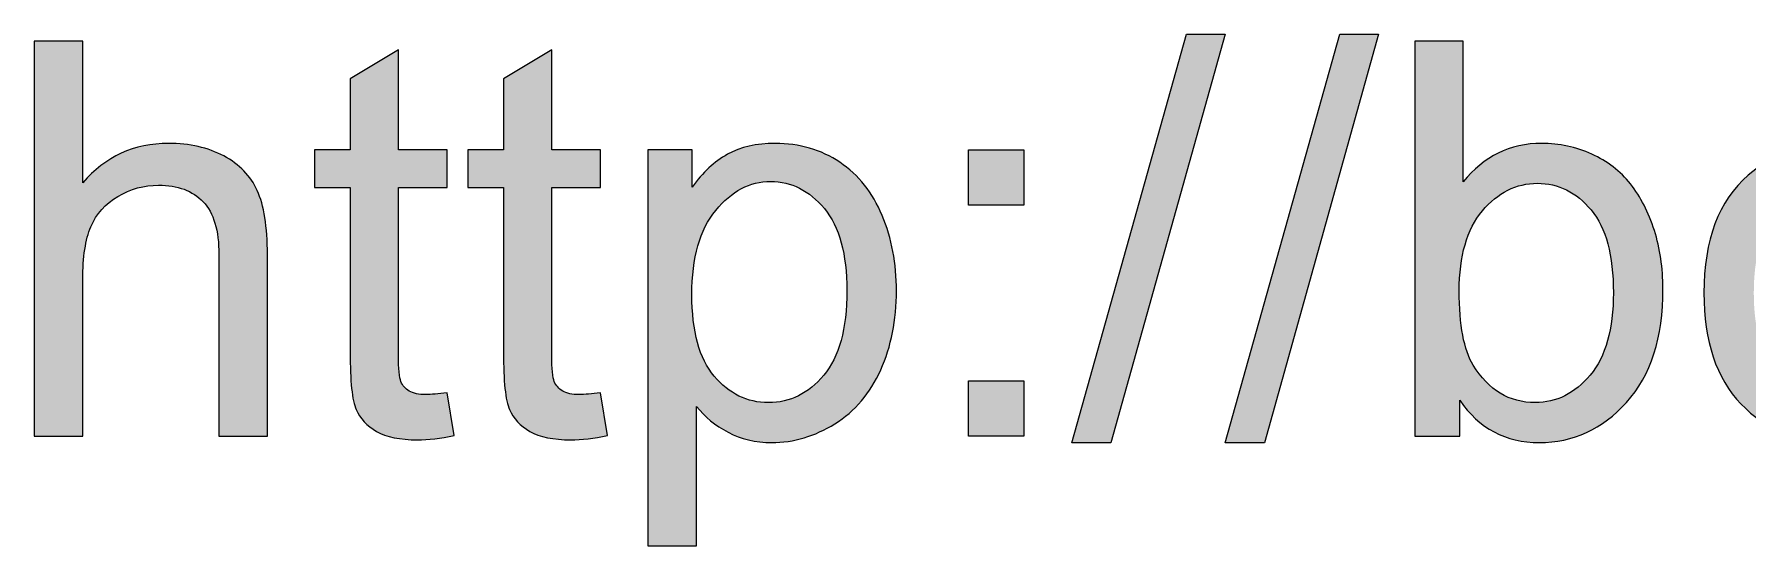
# Model space of a CAD drawing. Header units: inches. Extents: x 0.2 to 13, y -17.3 to -0.1.
# Drawn here: x 0.318 to 0.835, y -0.999 to -0.844 of the extents above; entities that cross this region are included whole.
import ezdxf

# ---------------------------------------------------------------- set-up
doc = ezdxf.new("R2010")
doc.units = ezdxf.units.IN
doc.header["$MEASUREMENT"] = 0
doc.layers.add('Layer 1', color=7, linetype='Continuous')

# ---------------------------------------------------------------- blocks, each defined once
blk = doc.blocks.new('block 5')
at = {"layer": 'Layer 1', "true_color": 0xffffff}
h = blk.add_hatch(color=7, dxfattribs=at)
h.dxf.hatch_style = 2
edge = h.paths.add_edge_path()
edge.add_spline(control_points=[(0.31764, -0.96581), (0.31764, -0.96581), (0.31764, -0.84651), (0.31764, -0.84651), (0.31764, -0.84651), (0.33229, -0.84651), (0.33229, -0.84651), (0.33229, -0.84651), (0.33229, -0.88932), (0.33229, -0.88932), (0.33912, -0.8814), (0.34775, -0.87743), (0.35817, -0.87743), (0.36457, -0.87743), (0.37013, -0.8787), (0.37485, -0.88122), (0.37957, -0.88374), (0.38295, -0.88723), (0.38498, -0.89168), (0.38702, -0.89612), (0.38803, -0.90258), (0.38803, -0.91104), (0.38803, -0.91104), (0.38803, -0.96581), (0.38803, -0.96581), (0.38803, -0.96581), (0.37339, -0.96581), (0.37339, -0.96581), (0.37339, -0.96581), (0.37339, -0.91104), (0.37339, -0.91104), (0.37339, -0.90372), (0.3718, -0.89839), (0.36863, -0.89505), (0.36545, -0.89172), (0.36096, -0.89005), (0.35516, -0.89005), (0.35082, -0.89005), (0.34673, -0.89117), (0.34291, -0.89343), (0.33908, -0.89568), (0.33636, -0.89873), (0.33473, -0.90258), (0.3331, -0.90643), (0.33229, -0.91175), (0.33229, -0.91853), (0.33229, -0.91853), (0.33229, -0.96581), (0.33229, -0.96581), (0.33229, -0.96581), (0.31764, -0.96581), (0.31764, -0.96581)], knot_values=[0, 0, 0, 0, 1, 1, 1, 2, 2, 2, 3, 3, 3, 4, 4, 4, 5, 5, 5, 6, 6, 6, 7, 7, 7, 8, 8, 8, 9, 9, 9, 10, 10, 10, 11, 11, 11, 12, 12, 12, 13, 13, 13, 14, 14, 14, 15, 15, 15, 16, 16, 16, 17, 17, 17, 17], degree=3, periodic=1)
h = blk.add_hatch(color=7, dxfattribs=at)
h.dxf.hatch_style = 2
h.paths.add_polyline_path([(0.63095, -0.96785), (0.66554, -0.84448), (0.67726, -0.84448), (0.64275, -0.96785)])
h = blk.add_hatch(color=7, dxfattribs=at)
h.dxf.hatch_style = 2
h.paths.add_polyline_path([(0.67726, -0.96785), (0.71185, -0.84448), (0.72356, -0.84448), (0.68906, -0.96785)])
h = blk.add_hatch(color=7, dxfattribs=at)
h.dxf.hatch_style = 2
edge = h.paths.add_edge_path()
edge.add_spline(control_points=[(0.74806, -0.96581), (0.74806, -0.96581), (0.73447, -0.96581), (0.73447, -0.96581), (0.73447, -0.96581), (0.73447, -0.84651), (0.73447, -0.84651), (0.73447, -0.84651), (0.74912, -0.84651), (0.74912, -0.84651), (0.74912, -0.84651), (0.74912, -0.88907), (0.74912, -0.88907), (0.7553, -0.88131), (0.7632, -0.87743), (0.7728, -0.87743), (0.77812, -0.87743), (0.78315, -0.87851), (0.7879, -0.88065), (0.79264, -0.88279), (0.79655, -0.8858), (0.79961, -0.88968), (0.80268, -0.89356), (0.80508, -0.89824), (0.80682, -0.90372), (0.80855, -0.9092), (0.80942, -0.91506), (0.80942, -0.9213), (0.80942, -0.93611), (0.80576, -0.94756), (0.79843, -0.95564), (0.79111, -0.96372), (0.78232, -0.96777), (0.77207, -0.96777), (0.76187, -0.96777), (0.75387, -0.96351), (0.74806, -0.95499), (0.74806, -0.95499), (0.74806, -0.96581), (0.74806, -0.96581)], knot_values=[0, 0, 0, 0, 1, 1, 1, 2, 2, 2, 3, 3, 3, 4, 4, 4, 5, 5, 5, 6, 6, 6, 7, 7, 7, 8, 8, 8, 9, 9, 9, 10, 10, 10, 11, 11, 11, 12, 12, 12, 13, 13, 13, 13], degree=3, periodic=1)
edge = h.paths.add_edge_path()
edge.add_spline(control_points=[(0.7479, -0.92195), (0.7479, -0.93231), (0.74931, -0.9398), (0.75213, -0.94441), (0.75674, -0.95195), (0.76298, -0.95572), (0.77085, -0.95572), (0.77725, -0.95572), (0.78278, -0.95294), (0.78745, -0.94738), (0.79211, -0.94182), (0.79445, -0.93353), (0.79445, -0.92252), (0.79445, -0.91123), (0.79221, -0.90291), (0.78773, -0.89754), (0.78326, -0.89216), (0.77785, -0.88948), (0.7715, -0.88948), (0.7651, -0.88948), (0.75956, -0.89226), (0.7549, -0.89782), (0.75023, -0.90338), (0.7479, -0.91142), (0.7479, -0.92195)], knot_values=[0, 0, 0, 0, 1, 1, 1, 2, 2, 2, 3, 3, 3, 4, 4, 4, 5, 5, 5, 6, 6, 6, 7, 7, 7, 8, 8, 8, 8], degree=3, periodic=1)
h = blk.add_hatch(color=7, dxfattribs=at)
h.dxf.hatch_style = 2
edge = h.paths.add_edge_path()
edge.add_spline(control_points=[(0.44231, -0.95271), (0.44231, -0.95271), (0.44443, -0.96565), (0.44443, -0.96565), (0.44031, -0.96652), (0.43662, -0.96695), (0.43336, -0.96695), (0.42805, -0.96695), (0.42392, -0.96611), (0.42099, -0.96443), (0.41806, -0.96275), (0.416, -0.96054), (0.41481, -0.9578), (0.41361, -0.95506), (0.41302, -0.94929), (0.41302, -0.9405), (0.41302, -0.9405), (0.41302, -0.89078), (0.41302, -0.89078), (0.41302, -0.89078), (0.40228, -0.89078), (0.40228, -0.89078), (0.40228, -0.89078), (0.40228, -0.87939), (0.40228, -0.87939), (0.40228, -0.87939), (0.41302, -0.87939), (0.41302, -0.87939), (0.41302, -0.87939), (0.41302, -0.85798), (0.41302, -0.85798), (0.41302, -0.85798), (0.42759, -0.8492), (0.42759, -0.8492), (0.42759, -0.8492), (0.42759, -0.87939), (0.42759, -0.87939), (0.42759, -0.87939), (0.44231, -0.87939), (0.44231, -0.87939), (0.44231, -0.87939), (0.44231, -0.89078), (0.44231, -0.89078), (0.44231, -0.89078), (0.42759, -0.89078), (0.42759, -0.89078), (0.42759, -0.89078), (0.42759, -0.94132), (0.42759, -0.94132), (0.42759, -0.9455), (0.42784, -0.94818), (0.42836, -0.94937), (0.42887, -0.95057), (0.42971, -0.95152), (0.43088, -0.95222), (0.43205, -0.95293), (0.43372, -0.95328), (0.43589, -0.95328), (0.43751, -0.95328), (0.43966, -0.95309), (0.44231, -0.95271)], knot_values=[0, 0, 0, 0, 1, 1, 1, 2, 2, 2, 3, 3, 3, 4, 4, 4, 5, 5, 5, 6, 6, 6, 7, 7, 7, 8, 8, 8, 9, 9, 9, 10, 10, 10, 11, 11, 11, 12, 12, 12, 13, 13, 13, 14, 14, 14, 15, 15, 15, 16, 16, 16, 17, 17, 17, 18, 18, 18, 19, 19, 19, 20, 20, 20, 20], degree=3, periodic=1)
h = blk.add_hatch(color=7, dxfattribs=at)
h.dxf.hatch_style = 2
edge = h.paths.add_edge_path()
edge.add_spline(control_points=[(0.48862, -0.95271), (0.48862, -0.95271), (0.49074, -0.96565), (0.49074, -0.96565), (0.48661, -0.96652), (0.48292, -0.96695), (0.47967, -0.96695), (0.47435, -0.96695), (0.47023, -0.96611), (0.4673, -0.96443), (0.46437, -0.96275), (0.46231, -0.96054), (0.46111, -0.9578), (0.45992, -0.95506), (0.45932, -0.94929), (0.45932, -0.9405), (0.45932, -0.9405), (0.45932, -0.89078), (0.45932, -0.89078), (0.45932, -0.89078), (0.44858, -0.89078), (0.44858, -0.89078), (0.44858, -0.89078), (0.44858, -0.87939), (0.44858, -0.87939), (0.44858, -0.87939), (0.45932, -0.87939), (0.45932, -0.87939), (0.45932, -0.87939), (0.45932, -0.85798), (0.45932, -0.85798), (0.45932, -0.85798), (0.47389, -0.8492), (0.47389, -0.8492), (0.47389, -0.8492), (0.47389, -0.87939), (0.47389, -0.87939), (0.47389, -0.87939), (0.48862, -0.87939), (0.48862, -0.87939), (0.48862, -0.87939), (0.48862, -0.89078), (0.48862, -0.89078), (0.48862, -0.89078), (0.47389, -0.89078), (0.47389, -0.89078), (0.47389, -0.89078), (0.47389, -0.94132), (0.47389, -0.94132), (0.47389, -0.9455), (0.47415, -0.94818), (0.47466, -0.94937), (0.47518, -0.95057), (0.47602, -0.95152), (0.47719, -0.95222), (0.47835, -0.95293), (0.48002, -0.95328), (0.48219, -0.95328), (0.48382, -0.95328), (0.48596, -0.95309), (0.48862, -0.95271)], knot_values=[0, 0, 0, 0, 1, 1, 1, 2, 2, 2, 3, 3, 3, 4, 4, 4, 5, 5, 5, 6, 6, 6, 7, 7, 7, 8, 8, 8, 9, 9, 9, 10, 10, 10, 11, 11, 11, 12, 12, 12, 13, 13, 13, 14, 14, 14, 15, 15, 15, 16, 16, 16, 17, 17, 17, 18, 18, 18, 19, 19, 19, 20, 20, 20, 20], degree=3, periodic=1)
h = blk.add_hatch(color=7, dxfattribs=at)
h.dxf.hatch_style = 2
edge = h.paths.add_edge_path()
edge.add_spline(control_points=[(0.50294, -0.99894), (0.50294, -0.99894), (0.50294, -0.87939), (0.50294, -0.87939), (0.50294, -0.87939), (0.51629, -0.87939), (0.51629, -0.87939), (0.51629, -0.87939), (0.51629, -0.89062), (0.51629, -0.89062), (0.51944, -0.88622), (0.52299, -0.88293), (0.52695, -0.88073), (0.53091, -0.87853), (0.53571, -0.87743), (0.54135, -0.87743), (0.54873, -0.87743), (0.55524, -0.87933), (0.56089, -0.88313), (0.56653, -0.88693), (0.57079, -0.89229), (0.57366, -0.8992), (0.57654, -0.90612), (0.57798, -0.9137), (0.57798, -0.92195), (0.57798, -0.93079), (0.57639, -0.93875), (0.57322, -0.94583), (0.57004, -0.95291), (0.56543, -0.95834), (0.55938, -0.96211), (0.55333, -0.96588), (0.54697, -0.96777), (0.5403, -0.96777), (0.53541, -0.96777), (0.53103, -0.96674), (0.52715, -0.96467), (0.52327, -0.96261), (0.52009, -0.96001), (0.51759, -0.95686), (0.51759, -0.95686), (0.51759, -0.99894), (0.51759, -0.99894), (0.51759, -0.99894), (0.50294, -0.99894), (0.50294, -0.99894)], knot_values=[0, 0, 0, 0, 1, 1, 1, 2, 2, 2, 3, 3, 3, 4, 4, 4, 5, 5, 5, 6, 6, 6, 7, 7, 7, 8, 8, 8, 9, 9, 9, 10, 10, 10, 11, 11, 11, 12, 12, 12, 13, 13, 13, 14, 14, 14, 15, 15, 15, 15], degree=3, periodic=1)
edge = h.paths.add_edge_path()
edge.add_spline(control_points=[(0.51621, -0.92309), (0.51621, -0.93421), (0.51846, -0.94243), (0.52296, -0.94775), (0.52747, -0.95306), (0.53292, -0.95572), (0.53932, -0.95572), (0.54583, -0.95572), (0.55141, -0.95297), (0.55604, -0.94746), (0.56068, -0.94196), (0.563, -0.93342), (0.563, -0.92187), (0.563, -0.91085), (0.56074, -0.90261), (0.55621, -0.89713), (0.55168, -0.89165), (0.54626, -0.88891), (0.53997, -0.88891), (0.53373, -0.88891), (0.52821, -0.89183), (0.52341, -0.89766), (0.51861, -0.90349), (0.51621, -0.91197), (0.51621, -0.92309)], knot_values=[0, 0, 0, 0, 1, 1, 1, 2, 2, 2, 3, 3, 3, 4, 4, 4, 5, 5, 5, 6, 6, 6, 7, 7, 7, 8, 8, 8, 8], degree=3, periodic=1)
h = blk.add_hatch(color=7, dxfattribs=at)
h.dxf.hatch_style = 2
h.paths.add_polyline_path([(0.5997, -0.89607), (0.5997, -0.87939), (0.61639, -0.87939), (0.61639, -0.89607)])
h.paths.add_polyline_path([(0.5997, -0.96581), (0.5997, -0.94913), (0.61639, -0.94913), (0.61639, -0.96581)])
h = blk.add_hatch(color=7, dxfattribs=at)
h.dxf.hatch_style = 2
edge = h.paths.add_edge_path()
edge.add_spline(control_points=[(0.82179, -0.9226), (0.82179, -0.9066), (0.82624, -0.89474), (0.83514, -0.88704), (0.84257, -0.88064), (0.85163, -0.87743), (0.86232, -0.87743), (0.8742, -0.87743), (0.88391, -0.88133), (0.89145, -0.88911), (0.89899, -0.8969), (0.90276, -0.90765), (0.90276, -0.92138), (0.90276, -0.9325), (0.9011, -0.94125), (0.89776, -0.94763), (0.89442, -0.954), (0.88957, -0.95895), (0.88319, -0.96248), (0.87682, -0.966), (0.86986, -0.96777), (0.86232, -0.96777), (0.85022, -0.96777), (0.84044, -0.96389), (0.83298, -0.95613), (0.82552, -0.94837), (0.82179, -0.93719), (0.82179, -0.9226)], knot_values=[0, 0, 0, 0, 1, 1, 1, 2, 2, 2, 3, 3, 3, 4, 4, 4, 5, 5, 5, 6, 6, 6, 7, 7, 7, 8, 8, 8, 9, 9, 9, 9], degree=3, periodic=1)
edge = h.paths.add_edge_path()
edge.add_spline(control_points=[(0.83685, -0.9226), (0.83685, -0.93367), (0.83926, -0.94196), (0.84409, -0.94746), (0.84892, -0.95297), (0.85499, -0.95572), (0.86232, -0.95572), (0.86959, -0.95572), (0.87564, -0.95296), (0.88047, -0.94742), (0.88529, -0.94189), (0.88771, -0.93345), (0.88771, -0.92211), (0.88771, -0.91142), (0.88528, -0.90333), (0.88043, -0.89782), (0.87557, -0.89231), (0.86953, -0.88956), (0.86232, -0.88956), (0.85499, -0.88956), (0.84892, -0.8923), (0.84409, -0.89778), (0.83926, -0.90326), (0.83685, -0.91153), (0.83685, -0.9226)], knot_values=[0, 0, 0, 0, 1, 1, 1, 2, 2, 2, 3, 3, 3, 4, 4, 4, 5, 5, 5, 6, 6, 6, 7, 7, 7, 8, 8, 8, 8], degree=3, periodic=1)
at = {"layer": 'Layer 1', "lineweight": 0}
for points in [[(0.63095, -0.96785), (0.66554, -0.84448), (0.67726, -0.84448), (0.64275, -0.96785), (0.63095, -0.96785)], [(0.67726, -0.96785), (0.71185, -0.84448), (0.72356, -0.84448), (0.68906, -0.96785), (0.67726, -0.96785)], [(0.5997, -0.89607), (0.5997, -0.87939), (0.61639, -0.87939), (0.61639, -0.89607), (0.5997, -0.89607)], [(0.5997, -0.96581), (0.5997, -0.94913), (0.61639, -0.94913), (0.61639, -0.96581), (0.5997, -0.96581)]]:
    blk.add_lwpolyline(points, dxfattribs=at)
for points, knots in [([(0.31764, -0.96581), (0.31764, -0.96581), (0.31764, -0.84651), (0.31764, -0.84651), (0.31764, -0.84651), (0.33229, -0.84651), (0.33229, -0.84651), (0.33229, -0.84651), (0.33229, -0.88932), (0.33229, -0.88932), (0.33912, -0.8814), (0.34775, -0.87743), (0.35817, -0.87743), (0.36457, -0.87743), (0.37013, -0.8787), (0.37485, -0.88122), (0.37957, -0.88374), (0.38295, -0.88723), (0.38498, -0.89168), (0.38702, -0.89612), (0.38803, -0.90258), (0.38803, -0.91104), (0.38803, -0.91104), (0.38803, -0.96581), (0.38803, -0.96581), (0.38803, -0.96581), (0.37339, -0.96581), (0.37339, -0.96581), (0.37339, -0.96581), (0.37339, -0.91104), (0.37339, -0.91104), (0.37339, -0.90372), (0.3718, -0.89839), (0.36863, -0.89505), (0.36545, -0.89172), (0.36096, -0.89005), (0.35516, -0.89005), (0.35082, -0.89005), (0.34673, -0.89117), (0.34291, -0.89343), (0.33908, -0.89568), (0.33636, -0.89873), (0.33473, -0.90258), (0.3331, -0.90643), (0.33229, -0.91175), (0.33229, -0.91853), (0.33229, -0.91853), (0.33229, -0.96581), (0.33229, -0.96581), (0.33229, -0.96581), (0.31764, -0.96581), (0.31764, -0.96581)], [0, 0, 0, 0, 1, 1, 1, 2, 2, 2, 3, 3, 3, 4, 4, 4, 5, 5, 5, 6, 6, 6, 7, 7, 7, 8, 8, 8, 9, 9, 9, 10, 10, 10, 11, 11, 11, 12, 12, 12, 13, 13, 13, 14, 14, 14, 15, 15, 15, 16, 16, 16, 17, 17, 17, 17]), ([(0.74806, -0.96581), (0.74806, -0.96581), (0.73447, -0.96581), (0.73447, -0.96581), (0.73447, -0.96581), (0.73447, -0.84651), (0.73447, -0.84651), (0.73447, -0.84651), (0.74912, -0.84651), (0.74912, -0.84651), (0.74912, -0.84651), (0.74912, -0.88907), (0.74912, -0.88907), (0.7553, -0.88131), (0.7632, -0.87743), (0.7728, -0.87743), (0.77812, -0.87743), (0.78315, -0.87851), (0.7879, -0.88065), (0.79264, -0.88279), (0.79655, -0.8858), (0.79961, -0.88968), (0.80268, -0.89356), (0.80508, -0.89824), (0.80682, -0.90372), (0.80855, -0.9092), (0.80942, -0.91506), (0.80942, -0.9213), (0.80942, -0.93611), (0.80576, -0.94756), (0.79843, -0.95564), (0.79111, -0.96372), (0.78232, -0.96777), (0.77207, -0.96777), (0.76187, -0.96777), (0.75387, -0.96351), (0.74806, -0.95499), (0.74806, -0.95499), (0.74806, -0.96581), (0.74806, -0.96581)], [0, 0, 0, 0, 1, 1, 1, 2, 2, 2, 3, 3, 3, 4, 4, 4, 5, 5, 5, 6, 6, 6, 7, 7, 7, 8, 8, 8, 9, 9, 9, 10, 10, 10, 11, 11, 11, 12, 12, 12, 13, 13, 13, 13]), ([(0.44231, -0.95271), (0.44231, -0.95271), (0.44443, -0.96565), (0.44443, -0.96565), (0.44031, -0.96652), (0.43662, -0.96695), (0.43336, -0.96695), (0.42805, -0.96695), (0.42392, -0.96611), (0.42099, -0.96443), (0.41806, -0.96275), (0.416, -0.96054), (0.41481, -0.9578), (0.41361, -0.95506), (0.41302, -0.94929), (0.41302, -0.9405), (0.41302, -0.9405), (0.41302, -0.89078), (0.41302, -0.89078), (0.41302, -0.89078), (0.40228, -0.89078), (0.40228, -0.89078), (0.40228, -0.89078), (0.40228, -0.87939), (0.40228, -0.87939), (0.40228, -0.87939), (0.41302, -0.87939), (0.41302, -0.87939), (0.41302, -0.87939), (0.41302, -0.85798), (0.41302, -0.85798), (0.41302, -0.85798), (0.42759, -0.8492), (0.42759, -0.8492), (0.42759, -0.8492), (0.42759, -0.87939), (0.42759, -0.87939), (0.42759, -0.87939), (0.44231, -0.87939), (0.44231, -0.87939), (0.44231, -0.87939), (0.44231, -0.89078), (0.44231, -0.89078), (0.44231, -0.89078), (0.42759, -0.89078), (0.42759, -0.89078), (0.42759, -0.89078), (0.42759, -0.94132), (0.42759, -0.94132), (0.42759, -0.9455), (0.42784, -0.94818), (0.42836, -0.94937), (0.42887, -0.95057), (0.42971, -0.95152), (0.43088, -0.95222), (0.43205, -0.95293), (0.43372, -0.95328), (0.43589, -0.95328), (0.43751, -0.95328), (0.43966, -0.95309), (0.44231, -0.95271)], [0, 0, 0, 0, 1, 1, 1, 2, 2, 2, 3, 3, 3, 4, 4, 4, 5, 5, 5, 6, 6, 6, 7, 7, 7, 8, 8, 8, 9, 9, 9, 10, 10, 10, 11, 11, 11, 12, 12, 12, 13, 13, 13, 14, 14, 14, 15, 15, 15, 16, 16, 16, 17, 17, 17, 18, 18, 18, 19, 19, 19, 20, 20, 20, 20]), ([(0.48862, -0.95271), (0.48862, -0.95271), (0.49074, -0.96565), (0.49074, -0.96565), (0.48661, -0.96652), (0.48292, -0.96695), (0.47967, -0.96695), (0.47435, -0.96695), (0.47023, -0.96611), (0.4673, -0.96443), (0.46437, -0.96275), (0.46231, -0.96054), (0.46111, -0.9578), (0.45992, -0.95506), (0.45932, -0.94929), (0.45932, -0.9405), (0.45932, -0.9405), (0.45932, -0.89078), (0.45932, -0.89078), (0.45932, -0.89078), (0.44858, -0.89078), (0.44858, -0.89078), (0.44858, -0.89078), (0.44858, -0.87939), (0.44858, -0.87939), (0.44858, -0.87939), (0.45932, -0.87939), (0.45932, -0.87939), (0.45932, -0.87939), (0.45932, -0.85798), (0.45932, -0.85798), (0.45932, -0.85798), (0.47389, -0.8492), (0.47389, -0.8492), (0.47389, -0.8492), (0.47389, -0.87939), (0.47389, -0.87939), (0.47389, -0.87939), (0.48862, -0.87939), (0.48862, -0.87939), (0.48862, -0.87939), (0.48862, -0.89078), (0.48862, -0.89078), (0.48862, -0.89078), (0.47389, -0.89078), (0.47389, -0.89078), (0.47389, -0.89078), (0.47389, -0.94132), (0.47389, -0.94132), (0.47389, -0.9455), (0.47415, -0.94818), (0.47466, -0.94937), (0.47518, -0.95057), (0.47602, -0.95152), (0.47719, -0.95222), (0.47835, -0.95293), (0.48002, -0.95328), (0.48219, -0.95328), (0.48382, -0.95328), (0.48596, -0.95309), (0.48862, -0.95271)], [0, 0, 0, 0, 1, 1, 1, 2, 2, 2, 3, 3, 3, 4, 4, 4, 5, 5, 5, 6, 6, 6, 7, 7, 7, 8, 8, 8, 9, 9, 9, 10, 10, 10, 11, 11, 11, 12, 12, 12, 13, 13, 13, 14, 14, 14, 15, 15, 15, 16, 16, 16, 17, 17, 17, 18, 18, 18, 19, 19, 19, 20, 20, 20, 20]), ([(0.50294, -0.99894), (0.50294, -0.99894), (0.50294, -0.87939), (0.50294, -0.87939), (0.50294, -0.87939), (0.51629, -0.87939), (0.51629, -0.87939), (0.51629, -0.87939), (0.51629, -0.89062), (0.51629, -0.89062), (0.51944, -0.88622), (0.52299, -0.88293), (0.52695, -0.88073), (0.53091, -0.87853), (0.53571, -0.87743), (0.54135, -0.87743), (0.54873, -0.87743), (0.55524, -0.87933), (0.56089, -0.88313), (0.56653, -0.88693), (0.57079, -0.89229), (0.57366, -0.8992), (0.57654, -0.90612), (0.57798, -0.9137), (0.57798, -0.92195), (0.57798, -0.93079), (0.57639, -0.93875), (0.57322, -0.94583), (0.57004, -0.95291), (0.56543, -0.95834), (0.55938, -0.96211), (0.55333, -0.96588), (0.54697, -0.96777), (0.5403, -0.96777), (0.53541, -0.96777), (0.53103, -0.96674), (0.52715, -0.96467), (0.52327, -0.96261), (0.52009, -0.96001), (0.51759, -0.95686), (0.51759, -0.95686), (0.51759, -0.99894), (0.51759, -0.99894), (0.51759, -0.99894), (0.50294, -0.99894), (0.50294, -0.99894)], [0, 0, 0, 0, 1, 1, 1, 2, 2, 2, 3, 3, 3, 4, 4, 4, 5, 5, 5, 6, 6, 6, 7, 7, 7, 8, 8, 8, 9, 9, 9, 10, 10, 10, 11, 11, 11, 12, 12, 12, 13, 13, 13, 14, 14, 14, 15, 15, 15, 15]), ([(0.82179, -0.9226), (0.82179, -0.9066), (0.82624, -0.89474), (0.83514, -0.88704), (0.84257, -0.88064), (0.85163, -0.87743), (0.86232, -0.87743), (0.8742, -0.87743), (0.88391, -0.88133), (0.89145, -0.88911), (0.89899, -0.8969), (0.90276, -0.90765), (0.90276, -0.92138), (0.90276, -0.9325), (0.9011, -0.94125), (0.89776, -0.94763), (0.89442, -0.954), (0.88957, -0.95895), (0.88319, -0.96248), (0.87682, -0.966), (0.86986, -0.96777), (0.86232, -0.96777), (0.85022, -0.96777), (0.84044, -0.96389), (0.83298, -0.95613), (0.82552, -0.94837), (0.82179, -0.93719), (0.82179, -0.9226)], [0, 0, 0, 0, 1, 1, 1, 2, 2, 2, 3, 3, 3, 4, 4, 4, 5, 5, 5, 6, 6, 6, 7, 7, 7, 8, 8, 8, 9, 9, 9, 9]), ([(0.51621, -0.92309), (0.51621, -0.93421), (0.51846, -0.94243), (0.52296, -0.94775), (0.52747, -0.95306), (0.53292, -0.95572), (0.53932, -0.95572), (0.54583, -0.95572), (0.55141, -0.95297), (0.55604, -0.94746), (0.56068, -0.94196), (0.563, -0.93342), (0.563, -0.92187), (0.563, -0.91085), (0.56074, -0.90261), (0.55621, -0.89713), (0.55168, -0.89165), (0.54626, -0.88891), (0.53997, -0.88891), (0.53373, -0.88891), (0.52821, -0.89183), (0.52341, -0.89766), (0.51861, -0.90349), (0.51621, -0.91197), (0.51621, -0.92309)], [0, 0, 0, 0, 1, 1, 1, 2, 2, 2, 3, 3, 3, 4, 4, 4, 5, 5, 5, 6, 6, 6, 7, 7, 7, 8, 8, 8, 8]), ([(0.7479, -0.92195), (0.7479, -0.93231), (0.74931, -0.9398), (0.75213, -0.94441), (0.75674, -0.95195), (0.76298, -0.95572), (0.77085, -0.95572), (0.77725, -0.95572), (0.78278, -0.95294), (0.78745, -0.94738), (0.79211, -0.94182), (0.79445, -0.93353), (0.79445, -0.92252), (0.79445, -0.91123), (0.79221, -0.90291), (0.78773, -0.89754), (0.78326, -0.89216), (0.77785, -0.88948), (0.7715, -0.88948), (0.7651, -0.88948), (0.75956, -0.89226), (0.7549, -0.89782), (0.75023, -0.90338), (0.7479, -0.91142), (0.7479, -0.92195)], [0, 0, 0, 0, 1, 1, 1, 2, 2, 2, 3, 3, 3, 4, 4, 4, 5, 5, 5, 6, 6, 6, 7, 7, 7, 8, 8, 8, 8])]:
    blk.add_open_spline(points, degree=3, knots=knots, dxfattribs=at)
blk = doc.blocks.new('block 2')
at = {"layer": 'Layer 1'}
blk.add_blockref('block 5', (0, 0), dxfattribs=at)

msp = doc.modelspace()

# ---------------------------------------------------------------- block references
at = {"layer": 'Layer 1'}
msp.add_blockref('block 2', (0, 0), dxfattribs=at)

doc.saveas('drawing.dxf')
